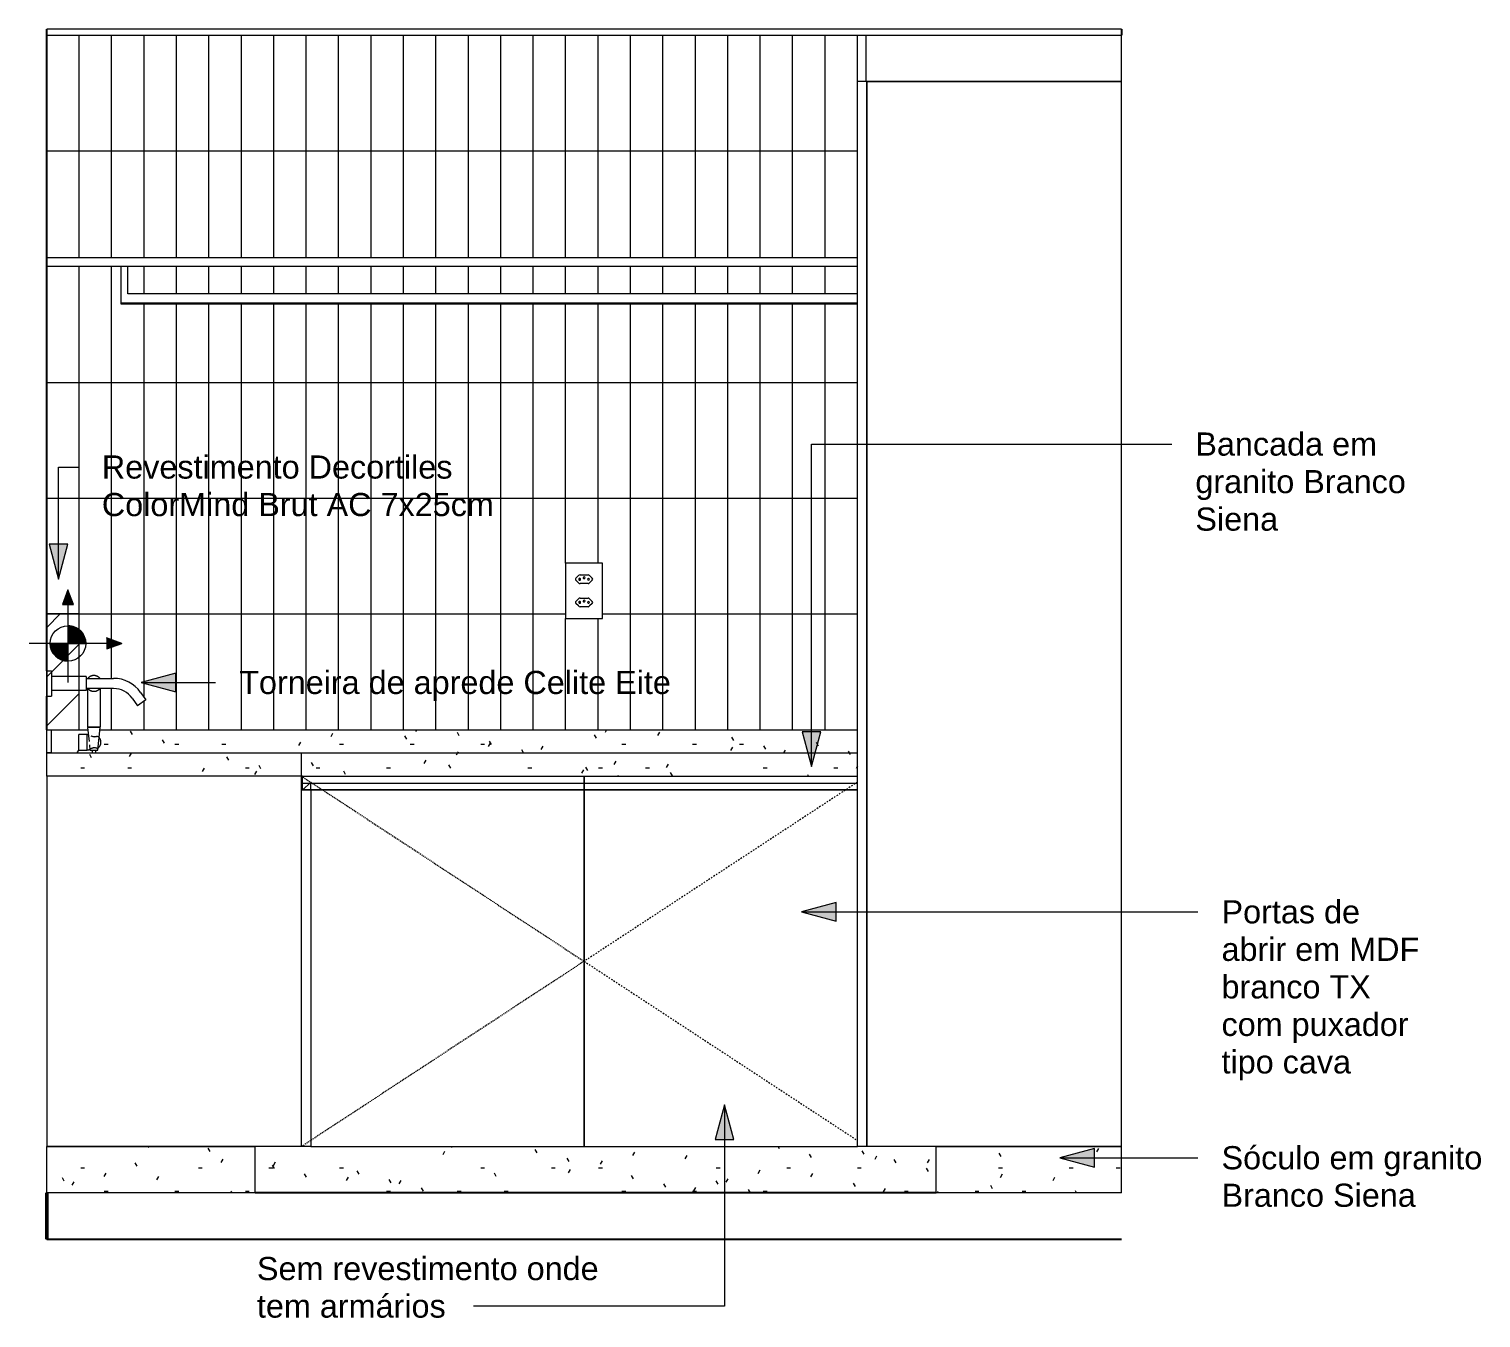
# Model space of a CAD drawing. Header units: millimetres. Extents: x -7376 to 9919, y -19320 to 2725.
# Drawn here: x -467 to 2667, y -70 to 2713 of the extents above; entities that cross this region are included whole.
import ezdxf

# ---------------------------------------------------------------- set-up
doc = ezdxf.new("R2010")
doc.units = ezdxf.units.MM
doc.linetypes.add('Dash', pattern=[6.349999999999998, 3.174999999999999, -3.174999999999999])
doc.linetypes.add('Overhead', pattern=[3.96875, 2.38125, -1.5875])
for name, color, linetype, lineweight in [('A-ANNO-NOTE', 131, 'Continuous', 9), ('A-CLNG', 13, 'Continuous', 9), ('A-DETL-GENF', 92, 'Continuous', 9), ('A-DETL-THIN', 151, 'Continuous', 9), ('A-FLOR', 192, 'Continuous', 25), ('A-FLOR-OVHD', 1, 'Overhead', 9), ('A-WALL', 113, 'Continuous', 25), ('A-WALL-PATT', 111, 'Continuous', 25), ('C-BLDG-PADS', 91, 'Continuous', 9), ('E-ELEC-FIXT', 91, 'Continuous', 9), ('G-ANNO-TEXT', 231, 'Continuous', 9), ('I-FURN', 30, 'Continuous', 9), ('P-SANR-FIXT', 6, 'Continuous', 9), ('Q-CASE', 31, 'Continuous', 9), ('Q-CASE-HDLN', 31, 'Dash', 9)]:
    doc.layers.add(name, color=color, linetype=linetype, lineweight=lineweight)
doc.styles.add('Arial_1', font='arial.ttf', dxfattribs={"height": 50})
pattern_1 = [(0, (0, 0), (203.2, 50.8), [8.382, -144.018, 8.382, -144.018, -812.8]), (0, (0, 0), (203.2, 50.8), [-304.8, 8.382, -296.418, 8.382, -144.018, -355.6]), (0, (0, 0), (203.2, 50.8), [-762, 8.382, -93.21799999999999, 8.382, -245.618]), (120, (76.2, 25.4), (-145.5940905122494, 150.576362048998), [8.381999999999998, -144.018, 8.381999999999998, -144.018, -812.7999999999998]), (120, (76.2, 25.4), (-145.5940905122494, 150.576362048998), [-304.8, 8.381999999999998, -296.4179999999999, 8.381999999999998, -144.018, -355.6]), (120, (76.2, 25.4), (-145.5940905122494, 150.576362048998), [-761.9999999999999, 8.381999999999998, -93.21799999999998, 8.381999999999998, -245.618]), (240, (101.6, 127), (-57.60590948775047, -201.3763620489979), [8.382, -144.018, 8.382, -144.018, -812.8]), (240, (101.6, 127), (-57.60590948775047, -201.3763620489979), [-304.8, 8.382, -296.418, 8.382, -144.018, -355.6]), (240, (101.6, 127), (-57.60590948775047, -201.3763620489979), [-762, 8.382, -93.21799999999999, 8.382, -245.618])]

# ---------------------------------------------------------------- blocks, each defined once
blk = doc.blocks.new('BANCADA LAVANDERIA - BANCADA LAVANDERIA-4419173-ELEVAÇÃO 3 LAVANDERIA')
at = {"layer": 'I-FURN'}
h = blk.add_hatch(dxfattribs=at)
h.set_pattern_fill('FP_10', color=256, style=0, pattern_type=2)
h.set_pattern_definition(pattern_1)
h.paths.add_polyline_path([(-7054.620063293964, 1150.000000000001), (-6966.725949471324, 1150.000000000001), (-6966.725949471324, 1155.557352771466), (-6971.374677925967, 1155.557352771466), (-6971.854235693657, 1157.927836882562), (-6974.120102409735, 1156.428094959875), (-6978.651835841895, 1156.185566606221), (-6995.4835611752, 1156.439548105265), (-6995.4835611752, 1189.685556688023), (-6974.792945590353, 1189.685556688023), (-6975.826036231034, 1200.000000000001), (-7054.620063293964, 1200.000000000001), (-7054.620063293964, 1161.543292055963)])
h.paths.add_polyline_path([(-6928.80276808814, 1150.000000000001), (-5314.620063293954, 1150.000000000001), (-5314.620063293954, 1200.000000000001), (-6949.643754054229, 1199.821371686199), (-6951.32854083201, 1183.000352282992), (-6949.477132699384, 1180.50738714354), (-6948.141989645004, 1176.837780360275), (-6947.84637134879, 1171.750779957359), (-6948.150982872015, 1169.008625277889), (-6949.570712761089, 1165.237728369133), (-6951.81766410989, 1162.212154869752), (-6953.527657653473, 1161.044228688215), (-6954.077221016683, 1155.557352771465), (-6958.725949471325, 1155.557352771465), (-6958.725949471325, 1150.000000000001), (-6933.334501520299, 1150.000000000001)])
h = blk.add_hatch(dxfattribs=at)
h.set_pattern_fill('FP_1', color=256, style=0, pattern_type=2)
h.set_pattern_definition(pattern_1)
h.paths.add_polyline_path([(-7064.62006329395, 1100), (-6514.62006329395, 1100), (-6514.62006329395, 1150.000000000001), (-7064.62006329395, 1150.000000000001), (-7064.62006329395, 1120.713340450377)])
h = blk.add_hatch(dxfattribs=at)
h.set_pattern_fill('FP_10', color=256, style=0, pattern_type=2)
h.set_pattern_definition(pattern_1)
h.paths.add_polyline_path([(-6514.62006329396, 1100), (-5314.620063293954, 1100), (-5314.620063293954, 1150.000000000001), (-6514.62006329396, 1150.000000000001), (-6514.62006329396, 1100.298364647585)])
h = blk.add_hatch(dxfattribs=at)
h.set_pattern_fill('FP_8', color=256, style=0, pattern_type=2)
h.set_pattern_definition(pattern_1)
h.paths.add_polyline_path([(-7064.620063293955, 199.9999999999989), (-6614.620063293954, 199.9999999999989), (-6614.620063293954, 300), (-7064.620063293955, 300), (-7064.620063293955, 222.454405127496)])
h = blk.add_hatch(dxfattribs=at)
h.set_pattern_fill('FP_8', color=256, style=0, pattern_type=2)
h.set_pattern_definition(pattern_1)
h.paths.add_polyline_path([(-5968.075280470303, 199.9999999999989), (-5144.620063293944, 199.9999999999989), (-5144.620063293944, 300), (-6614.620063293958, 300), (-6614.620063293958, 199.9999999999989), (-5977.138747334623, 199.9999999999989)])
h = blk.add_hatch(dxfattribs=at)
h.set_pattern_fill('FP_9', color=256, style=0, pattern_type=2)
h.set_pattern_definition(pattern_1)
h.paths.add_polyline_path([(-5144.620063293956, 199.9999999999989), (-4744.620063293954, 199.9999999999989), (-4744.620063293954, 300), (-5144.620063293956, 300), (-5144.620063293956, 222.454405127496)])
at = {"layer": 'I-FURN', "color": 55}
for p, q in [((-5296.620063293948, 2700), (-4744.62006329395, 2700)), ((-5296.620063293948, 2700), (-5296.620063293948, 2600)), ((-4744.62006329395, 2600), (-4744.62006329395, 2700)), ((-5314.620063293948, 300), (-5314.620063293948, 2600.000000000002)), ((-5294.620063293948, 2600.000000000002), (-5314.620063293948, 2600.000000000002)), ((-4744.62006329395, 2600), (-5296.620063293948, 2600)), ((-5294.620063293948, 2600.000000000002), (-5294.620063293948, 300)), ((-5294.620063293949, 2600), (-4744.620063293949, 2600)), ((-5294.620063293949, 300), (-5294.620063293949, 2600)), ((-4744.620063293949, 300), (-4744.620063293949, 2600)), ((-7064.620063293944, 1150), (-7064.620063293944, 1200)), ((-7054.620063293948, 1150), (-7054.620063293948, 1200)), ((-6994.512902854447, 1200), (-6975.826036231026, 1200)), ((-6949.62586271161, 1200), (-5314.620063293948, 1200)), ((-7064.620063293944, 1150), (-6514.620063293943, 1150)), ((-7064.620063293944, 1100), (-7064.620063293944, 1150)), ((-7054.620063293948, 1150), (-7064.620063293944, 1150)), ((-6514.620063293943, 1100), (-6514.620063293943, 1150)), ((-6514.620063293954, 1150), (-5314.620063293948, 1150)), ((-6514.620063293943, 1100), (-7064.620063293944, 1100)), ((-7064.620063293947, 1100), (-7064.620063293947, 300)), ((-6512.620063293952, 1100), (-6514.620063293952, 1100)), ((-6514.620063293952, 1100), (-6514.620063293952, 1070)), ((-6514.620063293949, 300), (-6514.620063293949, 1100)), ((-6512.620063293952, 1100), (-5904.620063293954, 1100)), ((-6512.620063293952, 1071.500000000005), (-6512.620063293952, 1100)), ((-5904.620063293958, 1085.000000000004), (-5904.620063293958, 1100)), ((-5904.620063293958, 1100), (-5314.620063293949, 1100)), ((-5904.620063293954, 1100), (-5904.620063293954, 1085.000000000004)), ((-6514.620063293949, 300), (-6514.620063293949, 1070.000000000002)), ((-6494.620063293949, 1070.000000000002), (-6514.620063293949, 1070.000000000002)), ((-6514.620063293952, 1070), (-6494.620063293949, 1070)), ((-6512.620063293952, 1085.000000000004), (-6496.620063293951, 1085.000000000004)), ((-6510.12006329395, 1071.500000000005), (-6512.620063293952, 1071.500000000005)), ((-6496.620063293949, 1085.000000000004), (-6510.12006329395, 1071.500000000005)), ((-6494.620063293949, 1085.000000000004), (-6496.620063293949, 1085.000000000004)), ((-6494.620063293949, 1085.000000000004), (-5904.620063293954, 1085.000000000004)), ((-6494.620063293949, 1070), (-6494.620063293949, 1085.000000000004)), ((-5904.620063293955, 1070.000000000002), (-6494.620063293949, 1070.000000000002)), ((-6494.620063293949, 1070), (-5904.620063293954, 1070)), ((-6494.620063293949, 1070.000000000002), (-6494.620063293949, 300)), ((-5904.620063293958, 1070), (-5904.620063293958, 1085.000000000004)), ((-5904.620063293958, 1085.000000000004), (-5314.620063293952, 1085.000000000004)), ((-5904.620063293954, 1085.000000000004), (-5904.620063293954, 1070)), ((-5314.62006329395, 1070.000000000002), (-5904.620063293958, 1070.000000000002)), ((-5904.620063293958, 1070.000000000002), (-5904.620063293958, 300)), ((-5904.620063293958, 1070), (-5314.620063293952, 1070)), ((-5904.620063293955, 300), (-5904.620063293955, 1070.000000000002)), ((-6514.620063293949, 300), (-7064.620063293947, 300)), ((-7064.620063293947, 300), (-6614.620063293947, 300)), ((-7064.620063293947, 200), (-7064.620063293947, 300)), ((-6614.620063293947, 200), (-6614.620063293947, 300)), ((-6494.620063293949, 300), (-6514.620063293949, 300)), ((-6494.620063293949, 300), (-5904.620063293955, 300)), ((-5904.620063293958, 300), (-5314.62006329395, 300)), ((-5294.620063293948, 300), (-5314.620063293948, 300)), ((-4744.620063293949, 300), (-5294.620063293949, 300)), ((-5144.62006329395, 300), (-4744.62006329395, 300)), ((-5144.62006329395, 200), (-5144.62006329395, 300)), ((-4744.62006329395, 200), (-4744.62006329395, 300)), ((-6614.620063293947, 200), (-7064.620063293947, 200)), ((-4744.62006329395, 200), (-5144.62006329395, 200))]:
    blk.add_line(p, q, dxfattribs=at)
at = {"layer": 'I-FURN', "color": 9}
for p, q in [((-7064.620063293944, 1200), (-7054.620063293948, 1200)), ((-7054.620063293956, 1200), (-6994.620063293951, 1200))]:
    blk.add_line(p, q, dxfattribs=at)
at = {"layer": 'Q-CASE-HDLN'}
for p, q in [((-5314.620063293948, 1086.885245901646), (-5904.620063293959, 700.0000000000011)), ((-5904.620063293959, 700.0000000000011), (-5314.62006329395, 313.1147540983552))]:
    blk.add_line(p, q, dxfattribs=at)
blk = doc.blocks.new('Torneira de Parede Elite - Único-4610672-ELEVAÇÃO 3 LAVANDERIA')
at = {"layer": 'P-SANR-FIXT'}
for p, q in [((-7064.620063293934, 1272.499999999984), (-7064.620063293933, 1327.499999999984)), ((-7064.620063293933, 1327.499999999984), (-7054.620063293933, 1327.499999999984)), ((-7054.620063293933, 1327.499999999984), (-7054.620063293934, 1272.499999999984)), ((-6994.620063293952, 1314.999999999967), (-7054.62006329394, 1314.999999999967)), ((-6994.620063293952, 1284.999999999967), (-7054.62006329394, 1284.999999999967)), ((-6979.62006329394, 1314.999999999967), (-6994.512902854448, 1314.999999999967)), ((-6979.62006329394, 1284.999999999967), (-6994.512902854448, 1284.999999999967)), ((-6979.62006329394, 1314.999999999967), (-6979.62006329394, 1284.999999999967)), ((-6979.620063293951, 1310.999999999967), (-6920.262802931859, 1310.999999999967)), ((-6920.262802931859, 1288.999999999967), (-6979.620063293951, 1288.999999999967)), ((-7064.620063293934, 1272.499999999984), (-7054.620063293934, 1272.499999999984)), ((-6880.124352761699, 1268.105245381168), (-6868.63073578112, 1251.690659200096)), ((-6850.609390806761, 1264.309340799819), (-6868.63073578112, 1251.690659200096)), ((-6862.103007787342, 1280.723926980891), (-6850.609390806761, 1264.309340799819))]:
    blk.add_line(p, q, dxfattribs=at)
for radius, start, end in [(70.99999999999915, 35.00000000000026, 90), (48.99999999999991, 35.00000000000041, 90.0000000000004)]:
    blk.add_arc((-6920.262802931859, 1239.999999999967), radius, start, end, dxfattribs=at)
blk = doc.blocks.new('Prateleira L - Branco-4611978-ELEVAÇÃO 3 LAVANDERIA')
at = {"layer": 'Q-CASE', "color": 55}
for p, q in [((-7064.620063293967, 2220), (-5314.620063293947, 2220)), ((-5314.620063293948, 2200), (-7064.620063293967, 2200))]:
    blk.add_line(p, q, dxfattribs=at)
blk = doc.blocks.new('Cabideiro Iluminado - Branco-4614226-ELEVAÇÃO 3 LAVANDERIA')
at = {"layer": 'I-FURN', "color": 55}
for p, q in [((-6904.620063293969, 2200.000000000001), (-6904.620063293969, 2121.000000000012)), ((-6889.620063293791, 2141.000000000022), (-6889.620063293791, 2200.000000000001)), ((-5314.620063293948, 2141.000000000022), (-6889.620063293791, 2141.000000000022)), ((-5314.620063293948, 2121.000000000012), (-6904.620063293969, 2121.000000000012)), ((-6904.620063293969, 2121.000000000012), (-6904.620063293969, 2120.000000000001)), ((-6904.620063293969, 2121.000000000012), (-5314.620063293948, 2121.000000000012)), ((-6904.620063293969, 2120.000000000001), (-5314.620063293948, 2120.000000000001))]:
    blk.add_line(p, q, dxfattribs=at)
blk = doc.blocks.new('CRT_Tomadas e Interruptores - Tomada 10A 2s-4802408-ELEVAÇÃO 3 LAVANDERIA')
at = {"layer": 'E-ELEC-FIXT'}
for p, q in [((-5864.620063293964, 1559.999999999993), (-5944.620063293965, 1559.999999999993)), ((-5944.620063293965, 1559.999999999993), (-5944.620063293965, 1439.999999999992)), ((-5864.620063293964, 1439.999999999992), (-5864.620063293964, 1559.999999999993)), ((-5922.241383637509, 1527.121320343555), (-5916.577170075141, 1532.785533905923)), ((-5916.577170075141, 1517.214466094068), (-5922.241383637509, 1522.878679656435)), ((-5913.041636169208, 1534.24999999999), (-5896.198490418696, 1534.24999999999)), ((-5896.198490418697, 1515.75), (-5913.041636169208, 1515.750000000001)), ((-5892.662956512763, 1532.785533905923), (-5886.998742950395, 1527.121320343555)), ((-5886.998742950395, 1522.878679656436), (-5892.662956512765, 1517.214466094067)), ((-5922.241383637509, 1477.121320343553), (-5916.57717007514, 1482.785533905921)), ((-5913.041636169208, 1484.249999999989), (-5896.198490418696, 1484.249999999989)), ((-5892.662956512763, 1482.785533905921), (-5886.998742950395, 1477.121320343553)), ((-5916.57717007514, 1467.214466094066), (-5922.241383637509, 1472.878679656434)), ((-5896.198490418697, 1465.749999999998), (-5913.041636169208, 1465.749999999999)), ((-5886.998742950395, 1472.878679656434), (-5892.662956512763, 1467.214466094065)), ((-5944.620063293965, 1439.999999999992), (-5864.620063293964, 1439.999999999992))]:
    blk.add_line(p, q, dxfattribs=at)
for centre, radius, start, end in [((-5920.12006329395, 1524.999999999995), 2.999999999999221, 134.9999999999985, 225.0000000000012), ((-5913.041636169208, 1529.24999999999), 5.000000000000201, 90, 135.0000000000037), ((-5913.041636169208, 1520.750000000001), 5, 225.0000000000046, 269.9999999999996), ((-5914.120063293951, 1524.999999999937), 2.000000000000188, 1.172479677774711e-10, 180.0000000001173), ((-5914.120063293951, 1524.999999999937), 2, 180.0000000001433, 1.433030717280202e-10), ((-5904.620063293959, 1527.999999999955), 2, 1.498168477156575e-10, 180.0000000001433), ((-5904.620063293959, 1527.999999999955), 2.000000000000014, 180.000000000127, 1.335832966214677e-10), ((-5895.120063293949, 1524.999999999981), 2.000000000000114, 1.27018631758927e-10, 180.0000000001335), ((-5895.120063293949, 1524.999999999981), 2.000000000000582, 180.0000000001238, 1.172479677774711e-10), ((-5896.198490418696, 1529.24999999999), 5, 45.00000000000185, 90), ((-5896.198490418697, 1520.749999999999), 4.999999999999558, 269.9999999999996, 315.0000000000006), ((-5889.120063293956, 1524.999999999995), 3.000000000001793, 315.0000000000012, 44.99999999999847), ((-5920.12006329395, 1474.999999999993), 2.999999999999221, 134.9999999999985, 225.0000000000012), ((-5913.041636169208, 1479.249999999989), 4.999999999999558, 90, 135), ((-5914.120063293951, 1474.999999999935), 2.000000000000273, 1.139910797836524e-10, 180.0000000001205), ((-5914.120063293951, 1474.999999999935), 2, 180.0000000001498, 1.433030717280202e-10), ((-5904.620063293959, 1477.999999999953), 2.000000000000909, 1.302755197528641e-10, 180.0000000001299), ((-5904.620063293959, 1477.999999999953), 1.999999999999091, 180.0000000001299, 1.302755197527456e-10), ((-5895.120063293949, 1474.999999999979), 2, 1.367892957403674e-10, 180.0000000001299), ((-5895.120063293949, 1474.999999999979), 2.000000000000568, 180.000000000114, 1.205048557712897e-10), ((-5896.198490418696, 1479.249999999989), 5, 45.00000000000185, 90), ((-5889.120063293955, 1474.999999999994), 3.000000000000507, 315.0000000000012, 44.99999999999847), ((-5913.041636169208, 1470.749999999999), 5, 225.0000000000033, 269.9999999999996), ((-5896.198490418697, 1470.749999999997), 5.000000000000844, 269.9999999999996, 315.000000000008)]:
    blk.add_arc(centre, radius, start, end, dxfattribs=at)
blk = doc.blocks.new('Ducha Higiênica Mix_Match - Cobre Escovado-4987926-ELEVAÇÃO 3 LAVANDERIA')
at = {"layer": 'P-SANR-FIXT', "color": 55}
for p, q in [((-6976.725949471338, 1288.999999999968), (-6976.725949471338, 1206.041225348628)), ((-6948.725949471313, 1206.041225348628), (-6948.725949471313, 1288.999999999968)), ((-6976.725949471338, 1206.041225348628), (-6975.35219721133, 1205.541220416728)), ((-6976.725949471331, 1206.041225348628), (-6962.725949471319, 1206.041225348628)), ((-6975.35219721133, 1205.541220416728), (-6976.324313330952, 1204.974830569927)), ((-6976.324313330952, 1204.974830569927), (-6973.316721175853, 1174.94683731576)), ((-6962.725949471318, 1204.974830569927), (-6976.324313330945, 1204.974830569927)), ((-6974.391081330725, 1205.541220416729), (-6971.906763788359, 1205.541220416729)), ((-6971.654054869216, 1205.541220416729), (-6962.725949471319, 1205.541220416729)), ((-6962.725949471319, 1206.041225348628), (-6948.725949471306, 1206.041225348628)), ((-6962.725949471319, 1205.541220416729), (-6953.79784407342, 1205.541220416729)), ((-6949.127585611693, 1204.974830569927), (-6962.725949471318, 1204.974830569927)), ((-6954.077221016684, 1155.557352771464), (-6949.127585611699, 1204.974830569927)), ((-6953.70794031586, 1205.541220416729), (-6951.060817611912, 1205.541220416729)), ((-6950.099701731321, 1205.541220416728), (-6948.725949471313, 1206.041225348628)), ((-6949.127585611699, 1204.974830569927), (-6950.099701731321, 1205.541220416728)), ((-6978.319266741173, 1189.685556688023), (-6995.4835611752, 1189.685556688023)), ((-6995.483561175193, 1172.935561647121), (-6995.483561175193, 1189.685556688022)), ((-6995.483561175193, 1156.185566606221), (-6995.483561175193, 1172.935561647121)), ((-6977.084773233541, 1189.685556688023), (-6978.319266741173, 1189.685556688023)), ((-6978.319266741167, 1189.685556688022), (-6978.319266741167, 1188.539979662627)), ((-6978.319266741167, 1188.410539235075), (-6978.319266741167, 1188.112657028404)), ((-6978.319266741167, 1188.11975416488), (-6978.319266741167, 1180.006815528422)), ((-6978.319266741167, 1184.779596725383), (-6978.319266741167, 1184.546732528458)), ((-6978.319266741167, 1180.022035358186), (-6978.319266741167, 1178.65649509415)), ((-6978.319266741167, 1178.672275572311), (-6978.319266741167, 1172.935561647121)), ((-6978.319266741167, 1172.935561647121), (-6978.319266741167, 1167.198847721928)), ((-6978.319266741167, 1167.214628200098), (-6978.319266741167, 1165.849087936055)), ((-6978.319266741167, 1165.864307765819), (-6978.319266741167, 1157.751369129359)), ((-6978.319266741167, 1161.484444019131), (-6978.319266741167, 1161.09152656886)), ((-6977.084773233541, 1189.685556688023), (-6974.402438848237, 1189.67207380294)), ((-6972.577974191931, 1167.571139978573), (-6971.374677925967, 1155.557352771466)), ((-6955.023618146071, 1185.786075821778), (-6955.023618146071, 1185.848636139753)), ((-6995.4835611752, 1156.185566606221), (-6978.319266741173, 1156.185566606221)), ((-6978.319266741167, 1157.758466265835), (-6978.319266741167, 1157.460584059168)), ((-6978.319266741167, 1157.331143631616), (-6978.319266741167, 1156.185566606221)), ((-6978.319266741173, 1156.185566606221), (-6977.084773233541, 1156.185566606221)), ((-6974.402438848237, 1156.199049491303), (-6977.084773233541, 1156.185566606221)), ((-6971.37467792596, 1155.557352771465), (-6962.725949471318, 1155.557352771465)), ((-6966.725949471324, 1155.557352771466), (-6966.725949471324, 1150)), ((-6962.725949471318, 1155.557352771465), (-6954.077221016678, 1155.557352771465)), ((-6958.725949471325, 1150), (-6958.725949471325, 1155.557352771464))]:
    blk.add_line(p, q, dxfattribs=at)
at = {"layer": 'P-SANR-FIXT', "color": 55, "flags": 128}
for points in [[(-6962.725949471324, 1317.008289650357), (-6963.406503979043, 1316.9946767451), (-6964.085969744727, 1316.953859807074), (-6964.763259768094, 1316.885904134673), (-6965.437290529591, 1316.790918442476), (-6966.106983723783, 1316.669054687327), (-6966.771267984419, 1316.520507825239), (-6967.429080598389, 1316.345515499503), (-6968.079369205839, 1316.144357660511), (-6968.721093483715, 1315.917356117893), (-6969.353226810066, 1315.664874025694), (-6969.974757906419, 1315.387315301401), (-6970.584692455606, 1315.085123979763), (-6971.182054692461, 1314.758783502431), (-6971.765888964835, 1314.408815944551), (-6972.335261262437, 1314.035781179564), (-6972.88926071105, 1313.640275983515), (-6973.427001029737, 1313.222933080348), (-6973.947621948699, 1312.78442012968), (-6974.450290585528, 1312.325438658687), (-6974.934202777632, 1311.846722939812), (-6975.398584368736, 1311.349038816084), (-6975.699076862333, 1310.999999999968)], [(-6949.811013594604, 1311.072776306255), (-6950.264541446817, 1311.580370865358), (-6950.738004893577, 1312.06942312611), (-6951.230646494371, 1312.539150709219), (-6951.741678127728, 1312.988802150755), (-6952.270282252047, 1313.417658104331), (-6952.815613213495, 1313.825032491907), (-6953.376798598862, 1314.210273601363), (-6953.952940631247, 1314.572765129107), (-6954.543117606298, 1314.911927166019), (-6955.146385366758, 1315.227217125194), (-6955.761778812897, 1315.518130609953), (-6956.38831344648, 1315.78420222078), (-6957.024986945745, 1316.025006299854), (-6957.67078076891, 1316.240157612021), (-6958.32466178362, 1316.429311961077), (-6958.98558391974, 1316.592166740411), (-6959.652489842841, 1316.72846141712), (-6960.32431264571, 1316.837977948797), (-6960.999977555179, 1316.920541132349), (-6961.678403651526, 1316.9760188843), (-6962.35850559772, 1317.004322452077), (-6962.725949471324, 1317.008289650357)], [(-6975.640885348047, 1288.907001854317), (-6975.187357495834, 1288.399407295213), (-6974.713894049071, 1287.910355034461), (-6974.221252448277, 1287.440627451352), (-6973.710220814922, 1286.990976009817), (-6973.181616690603, 1286.56212005624), (-6972.636285729155, 1286.154745668664), (-6972.075100343787, 1285.769504559208), (-6971.498958311403, 1285.407013031465), (-6970.90878133635, 1285.067850994552), (-6970.305513575891, 1284.752561035378), (-6969.690120129752, 1284.461647550619), (-6969.063585496169, 1284.195575939792), (-6968.426911996904, 1283.954771860717), (-6967.781118173739, 1283.73962054855), (-6967.127237159028, 1283.550466199496), (-6966.466315022908, 1283.387611420161), (-6965.799409099808, 1283.251316743451), (-6965.127586296939, 1283.141800211775), (-6964.451921387471, 1283.059237028222), (-6963.773495291123, 1283.003759276272), (-6963.093393344931, 1282.975455708495), (-6962.725949471324, 1282.971488510216)], [(-6962.725949471324, 1282.971488510216), (-6962.045394963607, 1282.985101415472), (-6961.365929197923, 1283.025918353498), (-6960.688639174554, 1283.0938740259), (-6960.014608413058, 1283.188859718097), (-6959.344915218866, 1283.310723473244), (-6958.680630958231, 1283.459270335334), (-6958.02281834426, 1283.634262661068), (-6957.37252973681, 1283.835420500061), (-6956.730805458935, 1284.062422042678), (-6956.098672132584, 1284.314904134877), (-6955.47714103623, 1284.59246285917), (-6954.867206487042, 1284.894654180809), (-6954.269844250188, 1285.220994658142), (-6953.686009977815, 1285.570962216021), (-6953.116637680213, 1285.943996981008), (-6952.5626382316, 1286.339502177056), (-6952.024897912913, 1286.756845080223), (-6951.50427699395, 1287.195358030891), (-6951.001608357122, 1287.654339501884), (-6950.517696165016, 1288.133055220761), (-6950.053314573914, 1288.630739344487), (-6949.735412810473, 1288.999999999968)]]:
    blk.add_lwpolyline(points, dxfattribs=at)
at = {"layer": 'P-SANR-FIXT', "color": 55}
for radius, start, end in [(17.01840057007121, 220.7457195404991, 229.4468942503586), (17.01840057007034, 220.7457195404974, 229.4468942503569), (17.01840057007133, 130.5531057493948, 139.0332729298615), (17.01840057007108, 130.5531057493952, 139.0332729298573), (17.01840057007086, 109.3053378270268, 113.9253491821028), (17.01840057007024, 109.3053378270273, 113.9253491821034), (17.01840057007032, 66.6029578537642, 70.69456003685772), (17.01840057007046, 66.60295785376377, 70.69456003685838), (17.01840057007003, 40.8281281013174, 49.44689424997323), (17.01840057006993, 40.8281281013174, 49.44689424997323), (17.01840057007032, 310.5531057492287, 319.0332729307062), (17.01840057007043, 310.5531057492287, 319.0332729307062), (17.01840057007055, 246.0746508178963, 250.6945600366793), (17.01840057007123, 246.0746508178943, 250.69456003668), (17.01840057007073, 289.3053378271365, 294.7193661467731), (17.01840057007102, 289.3053378271364, 294.719366146773)]:
    blk.add_arc((-6962.725949471318, 1299.989889080285), radius, start, end, dxfattribs=at)
for points, knots in [([(-6974.106700504816, 1156.429191318334), (-6974.053484859039, 1156.462722076399), (-6973.934800962635, 1156.54053931469), (-6973.648750433969, 1156.74443518943), (-6973.203577556787, 1157.069409978), (-6972.650540056156, 1157.451243722899), (-6972.211981565382, 1157.727637033582), (-6971.947531096295, 1157.885837519388), (-6971.74228695631, 1158.002458104073), (-6971.53108615316, 1158.122215583441), (-6971.242671298697, 1158.29254742535), (-6970.719652555355, 1158.609971780433), (-6969.921264311932, 1159.100612352302), (-6969.052031303702, 1159.58545529839), (-6968.402882169256, 1159.892666197615), (-6968.019724242019, 1160.055480443359), (-6967.725923591353, 1160.168546566887), (-6967.426174820138, 1160.278291917873), (-6967.019841238066, 1160.427895300441), (-6966.291769137867, 1160.689087327742), (-6965.209826002544, 1161.044012484241), (-6964.091391746299, 1161.321110348476), (-6963.187262327521, 1161.46621073196), (-6962.50813472133, 1161.52566654436), (-6961.829594097241, 1161.541101105706), (-6960.926542065979, 1161.520529880425), (-6959.360055858532, 1161.365252173471), (-6958.068732286181, 1161.031189189345), (-6957.255264591306, 1160.718771633355)], [-0.4444444444444444, -0.4444444444444444, -0.4444444444444444, -0.4444444444444444, -0.4305555555555555, -0.4166666666666666, -0.3888888888888888, -0.361111111111111, -0.3472222222222222, -0.3402777777777778, -0.3333333333333333, -0.3263888888888888, -0.3194444444444444, -0.3055555555555556, -0.2777777777777778, -0.25, -0.2361111111111111, -0.2291666666666667, -0.2222222222222222, -0.2152777777777778, -0.2083333333333333, -0.1944444444444444, -0.1666666666666667, -0.1388888888888889, -0.125, -0.1111111111111111, -0.09722222222222221, -0.08333333333333333, -0.05555555555555555, 0, 0, 0, 0]), ([(-6965.936669243089, 1185.068568482131), (-6966.125372032534, 1185.130138144827), (-6966.525511684167, 1185.265889872615), (-6967.019841238066, 1185.443227993801), (-6967.32459142462, 1185.555430530728), (-6967.425341250915, 1185.59242184538)], [-0.8177270700436301, -0.8177270700436301, -0.8177270700436301, -0.8177270700436301, -0.8055555555555556, -0.7916666666666667, -0.7847222222222223, -0.7847222222222223, -0.7847222222222223, -0.7847222222222223]), ([(-6957.840170134623, 1184.945700503794), (-6958.477289444771, 1184.73956950941), (-6959.571797943207, 1184.484882218847), (-6960.926542065979, 1184.350593413817), (-6961.829594097241, 1184.330022188537), (-6962.50813472133, 1184.345456749883), (-6963.187262327521, 1184.404912562283), (-6964.091391746299, 1184.550012945767), (-6964.762452300046, 1184.716271664307), (-6965.20252777836, 1184.842676268454)], [-0.9868584632841058, -0.9868584632841058, -0.9868584632841058, -0.9868584632841058, -0.9444444444444444, -0.9166666666666666, -0.9027777777777777, -0.8888888888888888, -0.875, -0.861111111111111, -0.8333333333333333, -0.8333333333333333, -0.8333333333333333, -0.8333333333333333]), ([(-6947.717484040074, 1172.935561647121), (-6947.707213000135, 1174.275069873154), (-6947.923697665832, 1176.211565926576), (-6948.65073515854, 1178.735707912146), (-6949.300505595438, 1180.232250049493), (-6949.960340994614, 1181.356969759102), (-6950.707775160214, 1182.459939244738), (-6951.569882519158, 1183.460633959634), (-6952.528754131044, 1184.305811032941), (-6953.561746676698, 1185.077017843471), (-6954.417173921231, 1185.563850984352), (-6955.023618146071, 1185.848636139753)], [-1, -1, -1, -1, -0.75, -0.625, -0.5, -0.4375, -0.375, -0.25, -0.1875, -0.125, 0, 0, 0, 0]), ([(-6955.023618146071, 1160.02248715449), (-6954.417173921231, 1160.307272309892), (-6953.561746676698, 1160.794105450772), (-6952.528754131044, 1161.565312261302), (-6951.569882519158, 1162.410489334609), (-6950.707775160214, 1163.411184049504), (-6949.960340994614, 1164.51415353514), (-6949.300505595438, 1165.638873244749), (-6948.65073515854, 1167.135415382096), (-6947.923697665832, 1169.659557367667), (-6947.707213000135, 1171.596053421089), (-6947.717484040074, 1172.935561647121)], [-1, -1, -1, -1, -0.875, -0.8125, -0.75, -0.625, -0.5625, -0.5, -0.375, -0.25, 0, 0, 0, 0]), ([(-6974.106903970594, 1156.429048730644), (-6974.160098796181, 1156.395535468155), (-6974.254238405785, 1156.339261905564), (-6974.391446480086, 1156.256794413218), (-6974.461584394616, 1156.21617666601), (-6974.391371765232, 1156.256838583106), (-6974.254094837293, 1156.339354766302), (-6974.159916150592, 1156.395660560269), (-6974.106700504816, 1156.429191318334)], [-0.5555555555555556, -0.5555555555555556, -0.5555555555555556, -0.5555555555555556, -0.5416666666666667, -0.5277777777777778, -0.5, -0.4722222222222222, -0.4583333333333333, -0.4444444444444444, -0.4444444444444444, -0.4444444444444444, -0.4444444444444444])]:
    blk.add_open_spline(points, degree=3, knots=knots, dxfattribs=at)
for points in [[(-6967.724932237928, 1185.703130189446), (-6967.823857141574, 1185.740265435199), (-6968.019724242019, 1185.815642850884), (-6968.211303205638, 1185.897049973756), (-6968.306074723722, 1185.938814771819)], [(-6957.255264591306, 1185.152351660888), (-6957.441744986991, 1185.080732652749), (-6957.630717099176, 1185.013827988661), (-6957.821884817334, 1184.951632971806)], [(-6955.023618146071, 1185.848636139753), (-6955.368467861366, 1185.754300379378), (-6956.089320041247, 1185.543917205859), (-6956.860297226992, 1185.290110726801), (-6957.255264591306, 1185.152351660888)], [(-6957.255264591306, 1160.718771633355), (-6956.860297226992, 1160.581012567442), (-6956.089320041247, 1160.327206088384), (-6955.368467861366, 1160.116822914865), (-6955.023618146071, 1160.02248715449)]]:
    blk.add_open_spline(points, degree=3, dxfattribs=at)
blk = doc.blocks.new('CRT_ANO_Seta de piso - seta de piso-279760-ELEVAÇÃO 3 LAVANDERIA')
at = {"layer": 'A-ANNO-NOTE'}
for points in [[(-7030.352394227015, 1470.373853731769), (-7018.690885701407, 1502.413585082658), (-7007.029377175797, 1470.373853731769)], [(-6934.623502585968, 1397.967979141939), (-6902.583771235079, 1386.30647061633), (-6934.623502585968, 1374.64496209072)]]:
    blk.add_hatch(color=256, dxfattribs=at).paths.add_polyline_path(points)
h = blk.add_hatch(color=256, dxfattribs=at)
edge = h.paths.add_edge_path()
edge.add_arc((-7018.690885701407, 1386.30647061633), 38.24646045988672, -2.2737367544323206e-13, 90.00000000000023, ccw=False)
edge.add_line((-6980.44442524152, 1386.30647061633), (-7018.690885701407, 1386.30647061633))
edge.add_line((-7018.690885701407, 1386.30647061633), (-7018.690885701407, 1424.552931076217))
h = blk.add_hatch(color=256, dxfattribs=at)
edge = h.paths.add_edge_path()
edge.add_arc((-7018.690885701407, 1386.30647061633), 38.2464604598872, 180.0000000000004, 270, ccw=False)
edge.add_line((-7056.937346161294, 1386.30647061633), (-7018.690885701407, 1386.30647061633))
edge.add_line((-7018.690885701407, 1386.30647061633), (-7018.690885701407, 1348.060010156443))
for p, q in [((-7018.690885701407, 1502.413585082658), (-7030.352394227015, 1470.373853731769)), ((-7018.690885701407, 1502.413585082658), (-7018.690885701407, 1302.23908750089)), ((-7007.029377175797, 1470.373853731769), (-7018.690885701407, 1502.413585082658)), ((-7030.352394227015, 1470.373853731769), (-7007.029377175797, 1470.373853731769)), ((-7018.690885701407, 1424.552931076217), (-7018.690885701407, 1386.30647061633)), ((-6902.583771235079, 1386.30647061633), (-7102.758268816846, 1386.30647061633)), ((-7018.690885701407, 1386.30647061633), (-7056.937346161294, 1386.30647061633)), ((-7018.690885701407, 1348.060010156443), (-7018.690885701407, 1386.30647061633)), ((-7018.690885701407, 1386.30647061633), (-6980.44442524152, 1386.30647061633)), ((-6902.583771235079, 1386.30647061633), (-6935.480540661187, 1398.279915490952)), ((-6902.583771235079, 1386.30647061633), (-6935.480540661187, 1374.333025741708)), ((-6934.623502585968, 1397.967979141939), (-6934.623502585968, 1374.64496209072)), ((-6902.583771235079, 1386.30647061633), (-6934.623502585968, 1397.967979141939)), ((-6934.623502585968, 1374.64496209072), (-6902.583771235079, 1386.30647061633))]:
    blk.add_line(p, q, dxfattribs=at)
blk.add_circle((-7018.690885701407, 1386.30647061633), 38.24646045988672, dxfattribs=at)
for radius, start, end in [(38.24646045988672, 359.9999999999995, 89.99999999999984), (38.2464604598872, 180, 269.9999999999996)]:
    blk.add_arc((-7018.690885701407, 1386.30647061633), radius, start, end, dxfattribs=at)

msp = doc.modelspace()

# ---------------------------------------------------------------- hatches: boundary and pattern name
at = {"layer": 'A-DETL-GENF'}
h = msp.add_hatch(dxfattribs=at)
h.set_pattern_fill('FP_11', style=0, pattern_type=2)
h.set_pattern_definition([(45, (6635.813798859338, 0), (-53.03300858899107, 53.03300858899107), [])])
h.paths.add_polyline_path([(-428.806264434611, 1200.000000000001), (-358.8062644346201, 1200.000000000001), (-358.8062644346201, 1450.000000000008), (-428.806264434611, 1450.000000000008), (-428.806264434611, 1202.373243661548)])
at = {"layer": 'A-WALL-PATT', "lineweight": 9}
h = msp.add_hatch(dxfattribs=at)
h.set_pattern_fill('FP_7', color=256, style=0, pattern_type=2)
h.set_pattern_definition([(90, (4121.193798859338, -50), (-70, 4.286263797015736e-15), []), (180, (4121.193798859338, -50), (-3.061616997868383e-14, -250), [])])
h.paths.add_polyline_path([(-428.8062644346255, 1200.000000000001), (-340.0122373716958, 1200.000000000001), (-340.3733745856807, 1204.974830569928), (-339.4754006575367, 1204.974830569928), (-338.577282471394, 1205.541220416728), (-340.5721702664778, 1206.041225348628), (-340.912150612, 1206.041225348628), (-340.912150612, 1288.999999999968), (-343.8062644346082, 1288.999999999968), (-343.8062644346082, 1284.999999999969), (-418.8062644346082, 1284.999999999969), (-418.806264434601, 1272.499999999986), (-428.8062644346246, 1272.499999999986), (-428.8062644346246, 1202.373243661548)])
h.paths.add_polyline_path([(-324.2721499146201, 1316.741106959419), (-324.0352014906457, 1316.531579405158), (-324.0352014906457, 1316.594807344692)])
h.paths.add_polyline_path([(803.6905213538212, 1200.000000000001), (1321.193735565384, 1200.000000000001), (1321.193735565384, 2120.000000000003), (-268.8062644346383, 2120.000000000003), (-268.8062644346383, 2200.000000000002), (-428.8062644346192, 2200.000000000002), (-428.8062644346246, 1327.499999999985), (-418.806264434601, 1327.499999999985), (-418.8062644346082, 1314.999999999969), (-343.8062644346082, 1314.999999999969), (-343.8062644346082, 1310.999999999968), (-339.6072770632927, 1311.0340101326), (-338.3245138610464, 1312.438963962148), (-332.7757098453994, 1315.841955201968), (-326.1625139509179, 1316.932750258102), (-322.4452365378393, 1316.335741250091), (-317.6389074162053, 1314.178433393436), (-314.8475638709388, 1311.977679496563), (-314.1942993165812, 1310.999999999968), (-283.9255023644828, 1310.915523745743), (-261.8233220240118, 1307.243699277261), (-242.0507440616311, 1296.950746685575), (-226.2892089280103, 1280.723926980892), (-214.7955919474298, 1264.309340799822), (-232.8993621422633, 1251.808374614425), (-244.8633744235622, 1268.721915020624), (-252.2033683393656, 1276.882774648692), (-262.1163263857634, 1283.57380985858), (-272.8023953485454, 1287.595761420818), (-284.4490040725286, 1288.999999999968), (-312.9121506119745, 1288.999999999968), (-312.9121506119745, 1206.041225348628), (-314.3489005664387, 1205.895041748523), (-315.2470187525805, 1205.541220416728), (-313.9778371568182, 1204.974830569928), (-313.3187661807669, 1204.925115636897), (-313.8120638522787, 1200.000000000001), (785.5635876251836, 1200.000000000001)])
h.paths.add_polyline_path([(694.928918981991, 1439.999999999993), (691.1937355653672, 1439.999999999993), (691.1937355653672, 1559.999999999994), (771.1937355653681, 1559.999999999994), (771.1937355653681, 1439.999999999993), (708.0858981498586, 1439.999999999993)])
h.paths.add_polyline_path([(741.693735565379, 1476.73205080755), (740.6937355653781, 1476.999999999979), (741.2113736555839, 1476.795554957715)])
h.paths.add_polyline_path([(742.62558721796, 1474.482361909779), (742.62558721796, 1475.517638090189), (742.5574388705381, 1474.999999999984)])
h.paths.add_polyline_path([(741.6937355653872, 1473.267949192413), (742.4257863729499, 1473.999999999985), (741.9503684056353, 1473.602399621331), (741.9376206614097, 1473.58578643761)])
h.paths.add_polyline_path([(723.6255872179609, 1474.482361909735), (723.6255872179609, 1475.517638090127), (723.5619594468499, 1474.965662813824)])
h.paths.add_polyline_path([(723.4257863729536, 1475.999999999955), (722.6937355653781, 1476.732050807507), (722.9543794931005, 1476.361723221165), (723.3369737174544, 1476.068148347375)])
h.paths.add_polyline_path([(731.1937355653772, 1475.999999999955), (730.6760974751724, 1476.20444504222), (731.182786439268, 1476.001441479753)])
h.paths.add_polyline_path([(733.1937355653745, 1477.999999999957), (732.925786372939, 1478.999999999959), (732.9793228480085, 1478.517638090164), (733.1255872179509, 1478.164524664561)])
h.paths.add_polyline_path([(732.6079491277496, 1476.585786437584), (733.1255872179509, 1477.482361909755), (732.7795220030011, 1476.999999999959)])
h.paths.add_polyline_path([(732.193735565369, 1479.732050807526), (731.182786439268, 1479.998558520157), (731.7113736555739, 1479.79555495769)])
h.paths.add_polyline_path([(741.693735565379, 1526.732050807552), (740.6937355653781, 1526.999999999982), (741.2113736555839, 1526.795554957718)])
h.paths.add_polyline_path([(742.62558721796, 1524.48236190978), (742.62558721796, 1525.517638090191), (742.5574388705381, 1524.999999999986)])
h.paths.add_polyline_path([(741.6937355653863, 1523.267949192414), (742.4257863729499, 1523.999999999986), (741.9503684056353, 1523.602399621332), (741.9376206614097, 1523.585786437611)])
h.paths.add_polyline_path([(723.6255872179609, 1524.482361909736), (723.6255872179609, 1525.517638090129), (723.5619594468499, 1524.965662813825)])
h.paths.add_polyline_path([(723.4257863729536, 1525.999999999956), (722.6937355653781, 1526.732050807509), (722.9543794931005, 1526.361723221166), (723.3369737174544, 1526.068148347377)])
h.paths.add_polyline_path([(731.1937355653772, 1525.999999999956), (730.6760974751714, 1526.204445042221), (731.182786439268, 1526.001441479754)])
h.paths.add_polyline_path([(733.1937355653718, 1527.999999999961), (732.915921228705, 1529.012856506232), (732.9793228480085, 1528.517638090166), (733.125587217949, 1528.164524664562)])
h.paths.add_polyline_path([(732.6079491277496, 1526.585786437586), (733.125587217949, 1527.482361909756), (732.7795220030011, 1526.999999999959)])
h.paths.add_polyline_path([(732.1937355653599, 1529.732050807527), (731.182786439268, 1529.99855852016), (731.711373655573, 1529.795554957693)])
h.paths.add_polyline_path([(984.9598586402053, 2141.000000000023), (1321.193735565384, 2141.000000000023), (1321.193735565384, 2200.000000000002), (-253.80626443446, 2200.000000000002), (-253.80626443446, 2141.000000000023), (948.7059911829283, 2141.000000000023)])
h.paths.add_polyline_path([(-428.8062644346192, 2220.000000000002), (1321.193735565384, 2220.000000000002), (1321.193735565384, 2600.000000000002), (1339.193735565386, 2600.000000000002), (1339.193735565386, 2700.000000000004), (-428.8062644346164, 2700.000000000004), (-428.8062644346182, 2223.122033801186)])
h.paths.add_polyline_path([(-12.02149643490702, 2712.500000000003), (1891.193735565362, 2712.500000000003), (1891.193735565362, 2713.081453068212), (-428.8062644346164, 2713.081453068212), (-428.8062644346164, 2712.500000000003), (-30.14843016354462, 2712.500000000003)])
at = {"layer": 'G-ANNO-TEXT'}
for points in [[(-403.6614272649194, 1525.439453215941), (-383.5652378325849, 1600.439453215941), (-423.7576166972549, 1600.439453215941)], [(-225.0858577789049, 1302.1431738395), (-150.0858577789049, 1282.046984407166), (-150.0858577789049, 1322.239363271834)], [(1222.057656678552, 1120.469135521666), (1242.153846110887, 1195.469135521666), (1201.961467246218, 1195.469135521666)], [(1200.51173388759, 806.9258018800665), (1275.51173388759, 786.8296124477323), (1275.51173388759, 827.0219913124007)], [(1034.150606197989, 390.1228054664046), (1014.054416765654, 315.1228054664047), (1054.246795630323, 315.1228054664046)], [(1757.984778184396, 275.8675776067975), (1832.984778184396, 255.7713881744633), (1832.984778184396, 295.9637670391317)]]:
    msp.add_hatch(color=7, dxfattribs=at).paths.add_polyline_path(points)

# ---------------------------------------------------------------- linework, layer by layer
at = {"layer": 'A-CLNG'}
for p, q in [((1891.306545072131, 2712.5), (-428.8062644345973, 2712.5)), ((-428.8062644345973, 2700), (1339.193735565391, 2700))]:
    msp.add_line(p, q, dxfattribs=at)
at = {"layer": 'A-DETL-THIN'}
for p, q in [((-428.8062644346028, 1450.000000000007), (-428.8062644346028, 1200)), ((-358.8062644346128, 1450.000000000007), (-428.8062644346028, 1450.000000000007)), ((-358.8062644346128, 1200), (-358.8062644346128, 1450.000000000007)), ((-428.8062644346028, 1200), (-358.8062644346128, 1200))]:
    msp.add_line(p, q, dxfattribs=at)
at = {"layer": 'A-FLOR'}
for p, q in [((1491.193735565387, 200), (21.19373556539085, 200)), ((-428.806264434591, 100), (1891.306545072131, 100))]:
    msp.add_line(p, q, dxfattribs=at)
at = {"layer": 'A-FLOR-OVHD'}
for p, q in [((121.1937355653845, 1100), (731.193735565379, 700.0000000000009)), ((731.193735565379, 700.0000000000009), (121.1937355653845, 300))]:
    msp.add_line(p, q, dxfattribs=at)
at = {"layer": 'A-WALL'}
for p, q in [((-428.8062644346001, 1327.499999999984), (-428.8062644346001, 2713.08145306821)), ((1891.193735565374, 2713.08145306821), (1891.193735565374, 2700.000000000001)), ((-428.8062644346001, 1200), (-428.8062644346001, 1272.499999999985)), ((1891.193735565374, 200), (1891.306545072131, 200))]:
    msp.add_line(p, q, dxfattribs=at)
at = {"layer": 'A-WALL', "lineweight": 50}
for p, q in [((-428.8062644345991, 200), (-428.9409721935817, 200)), ((-428.8062644345991, 99.96455031073985), (-428.8062644345991, 200))]:
    msp.add_line(p, q, dxfattribs=at)
at = {"layer": 'C-BLDG-PADS', "lineweight": 25}
msp.add_line((-428.806264434591, 100), (-428.9409721935835, 100), dxfattribs=at)
at = {"layer": 'G-ANNO-TEXT', "color": 7}
for p, q in [((1222.057656678552, 1816.926536234248), (1999.744748412694, 1816.926536234248)), ((1222.057656678552, 1120.469135521666), (1222.057656678552, 1816.926536234248)), ((-403.6614272649194, 1767.342684700524), (-360.6269830733436, 1767.342684700523)), ((-403.6614272649194, 1525.439453215941), (-403.6614272649194, 1767.342684700524)), ((-383.5652378325849, 1600.439453215941), (-423.7576166972549, 1600.439453215941)), ((-423.7576166972549, 1600.439453215941), (-403.6614272649194, 1525.439453215941)), ((-403.6614272649194, 1525.439453215941), (-383.5652378325849, 1600.439453215941)), ((-150.0858577789049, 1322.239363271834), (-225.0858577789049, 1302.1431738395)), ((-150.0858577789049, 1282.046984407166), (-150.0858577789049, 1322.239363271834)), ((-225.0858577789049, 1302.1431738395), (-150.0858577789049, 1282.046984407166)), ((-225.0858577789049, 1302.1431738395), (-64.12225597506222, 1302.1431738395)), ((1242.153846110887, 1195.469135521666), (1201.961467246218, 1195.469135521666)), ((1201.961467246218, 1195.469135521666), (1222.057656678552, 1120.469135521666)), ((1222.057656678552, 1120.469135521666), (1242.153846110887, 1195.469135521666)), ((1275.51173388759, 827.0219913124007), (1200.51173388759, 806.9258018800665)), ((1275.51173388759, 786.8296124477323), (1275.51173388759, 827.0219913124007)), ((1200.51173388759, 806.9258018800665), (1275.51173388759, 786.8296124477323)), ((1200.51173388759, 806.9258018800665), (2056.227893345948, 806.9258018800665)), ((1034.150606197989, 390.1228054664046), (1014.054416765654, 315.1228054664047)), ((1054.246795630323, 315.1228054664046), (1034.150606197989, 390.1228054664046)), ((1034.150606197989, 390.1228054664046), (1034.150606197988, -44.46100871917557)), ((1014.054416765654, 315.1228054664047), (1054.246795630323, 315.1228054664046)), ((1832.984778184396, 295.9637670391317), (1757.984778184396, 275.8675776067975)), ((1832.984778184396, 255.7713881744633), (1832.984778184396, 295.9637670391317)), ((1757.984778184396, 275.8675776067975), (1832.984778184396, 255.7713881744633)), ((1757.984778184396, 275.8675776067975), (2056.227893345948, 275.8675776067974)), ((897.0082653082254, -44.4610087191756), (492.4639596556945, -44.4610087191756)), ((1034.150606197988, -44.46100871917559), (897.0082653082227, -44.4610087191756))]:
    msp.add_line(p, q, dxfattribs=at)

# ---------------------------------------------------------------- block references
at = {"layer": 'A-ANNO-NOTE'}
msp.add_blockref('CRT_ANO_Seta de piso - seta de piso-279760-ELEVAÇÃO 3 LAVANDERIA', (6635.813798859338, 0), dxfattribs=at)
at = {"layer": 'E-ELEC-FIXT'}
msp.add_blockref('CRT_Tomadas e Interruptores - Tomada 10A 2s-4802408-ELEVAÇÃO 3 LAVANDERIA', (6635.813798859338, 0), dxfattribs=at)
at = {"layer": 'I-FURN', "color": 55}
for name in ['BANCADA LAVANDERIA - BANCADA LAVANDERIA-4419173-ELEVAÇÃO 3 LAVANDERIA', 'Cabideiro Iluminado - Branco-4614226-ELEVAÇÃO 3 LAVANDERIA']:
    msp.add_blockref(name, (6635.813798859338, 0), dxfattribs=at)
at = {"layer": 'P-SANR-FIXT', "color": 7}
msp.add_blockref('Torneira de Parede Elite - Único-4610672-ELEVAÇÃO 3 LAVANDERIA', (6635.813798859338, 0), dxfattribs=at)
at = {"layer": 'P-SANR-FIXT', "color": 55}
msp.add_blockref('Ducha Higiênica Mix_Match - Cobre Escovado-4987926-ELEVAÇÃO 3 LAVANDERIA', (6635.813798859338, 0), dxfattribs=at)
at = {"layer": 'Q-CASE', "color": 55}
msp.add_blockref('Prateleira L - Branco-4611978-ELEVAÇÃO 3 LAVANDERIA', (6635.813798859338, 0), dxfattribs=at)

# ---------------------------------------------------------------- texts
at = {"layer": 'G-ANNO-TEXT', "color": 7, "char_height": 50, "attachment_point": 1, "style": 'Arial_1'}
for s, insert, width in [('Bancada em ', (2050.544748412695, 1841.926536234247), 511.07578125), ('Revestimento Decortiles ', (-309.8269830733407, 1792.342684700523), 968.0376562499999), ('granito Branco ', (2050.544748412695, 1760.897890400914), 587.23609375), ('ColorMind Brut AC 7x25cm', (-309.8269830733407, 1711.31403886719), 1048.20640625), ('Siena', (2050.544748412695, 1679.869244567581), 222.46828125), ('Torneira de aprede Celite Eite', (-13.32225597506203, 1327.1431738395), 1154.43), ('Portas de ', (2107.027893345949, 831.9258018800666), 394.83109375), ('abrir em MDF ', (2107.027893345949, 750.8971560467334), 543.14328125), ('branco TX ', (2107.027893345949, 669.8685102134), 422.89015625), ('com puxador ', (2107.027893345949, 588.8398643800666), 525.1053125), ('tipo cava', (2107.027893345949, 507.8112185467333), 350.73828125), ('Sóculo em granito ', (2107.027893345949, 300.8675776067974), 723.5229687500001), ('Branco Siena', (2107.027893345949, 219.8389317734641), 521.096875), ('Sem revestimento onde ', (24.94520965569245, 61.56763711415777), 941.9828125), ('tem armários', (24.94520965569245, -19.46100871917558), 505.063125)]:
    msp.add_mtext(s, dxfattribs=dict(at, insert=insert, width=width))

doc.saveas('drawing.dxf')
